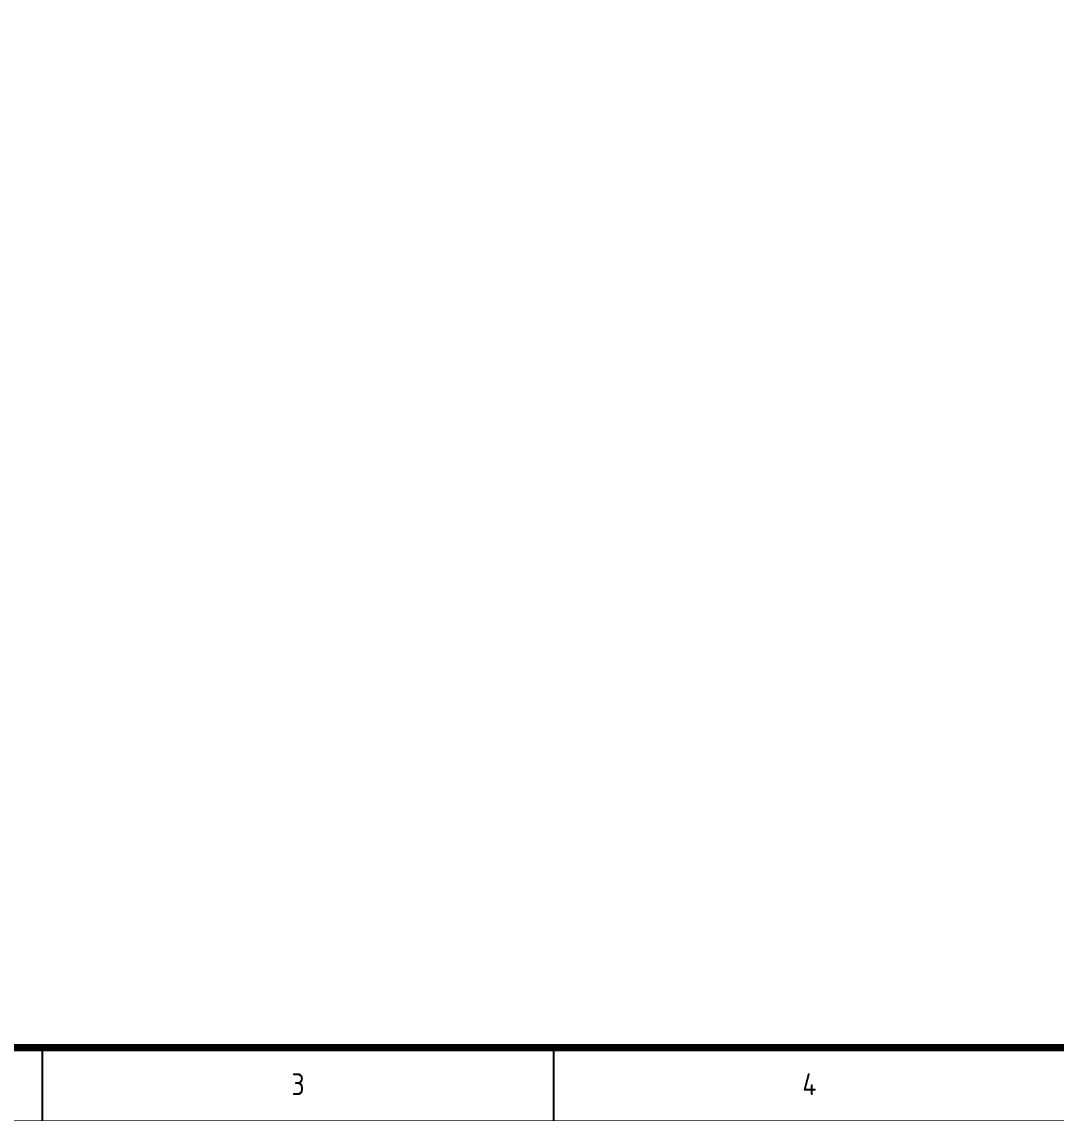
# Model space of a CAD drawing. Extents: x 93518 to 937116, y -359949 to 58022.
# Drawn here: x 698529 to 712700, y -122580 to -107510 of the extents above; entities that cross this region are included whole.
import ezdxf
from ezdxf.enums import TextEntityAlignment as Align

# ---------------------------------------------------------------- set-up
doc = ezdxf.new("R2010")
doc.units = 0
doc.header["$LTSCALE"] = 1000
doc.header["$MEASUREMENT"] = 0
doc.layers.get('0').update_dxf_attribs({"linetype": 'CONTINUOUS'})
doc.styles.get("Standard").update_dxf_attribs({"font": 'GBENOR', "bigfont": 'GBCBIG'})

# ---------------------------------------------------------------- blocks, each defined once
blk = doc.blocks.new('GEDI_WK_A1')
at = {"color": 3}
for p, q in [((140.17, 0), (140.17, 10)), ((210.25, 0), (210.25, 10))]:
    blk.add_line(p, q, dxfattribs=at)
for points, const_width in [([(0, 0), (841, 0), (841, 594), (0, 594)], 0.1), ([(25, 10), (831, 10), (831, 584), (25, 584)], 1)]:
    blk.add_lwpolyline(points, close=True, dxfattribs=dict(at, const_width=const_width))
for s, p in [('3', (175.21, 5)), ('4', (245.29, 5))]:
    blk.add_text(s, height=3, dxfattribs=at).set_placement(p, align=Align.MIDDLE)

msp = doc.modelspace()

# ---------------------------------------------------------------- block references
at = {"xscale": 100, "yscale": 100, "zscale": 100}
msp.add_blockref('GEDI_WK_A1', (684791.4, -122574.9), dxfattribs=at)

doc.saveas('drawing.dxf')
